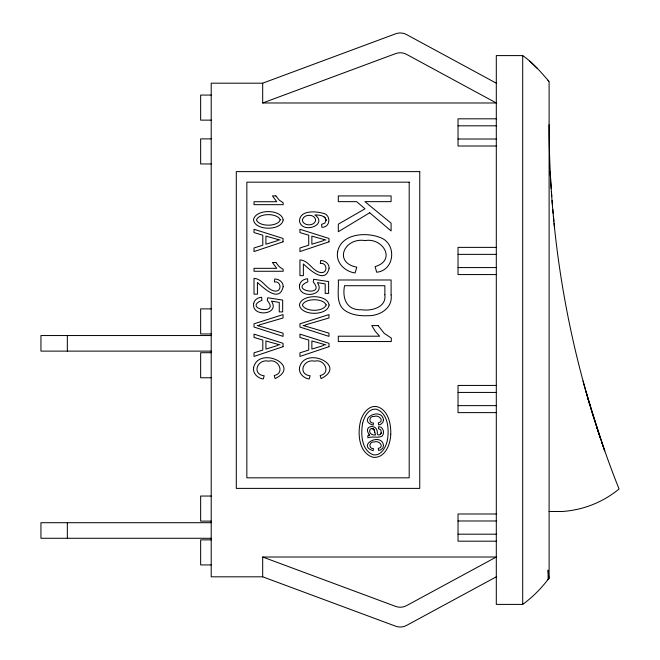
<?xml version="1.0" encoding="UTF-8"?>
<svg xmlns="http://www.w3.org/2000/svg" width="660" height="660" viewBox="0 0 660 660"><rect width="100%" height="100%" fill="white"/><g stroke="black" fill="none" stroke-linecap="round" stroke-linejoin="round"><path stroke-width="0.99" d="M381.323 432.646L380.754 429.742L378.444 428.662L378.79 426.574C383.435 426.822 385.044 433.282 381.975 436.26C377.586 438.298 372.364 436.029 367.859 437.77L367.859 435.55L369.748 435.113C361.391 425.477 378.675 422.507 377.272 434.016L378.246 434.957L379.401 434.866L380.449 434.395L381.323 432.646L380.449 434.395M326.164 220.349L324.786 223.154L321.61 224.383L321.89 227.296C330.767 227.626 331.254 214.186 322.658 213.205C315.282 211.06 299.351 210.226 299.533 221.257C302.09 234.473 328.705 224.804 314.919 214.912C318.978 215.036 325.355 215.259 326.164 220.349L325.215 217.841L324.217 216.975M368.783 435.262L369.262 434.61M258.39 325.735L259.586 324.852L283.049 317.988L283.049 314.581L254.009 323.829L254.009 327.063L283.049 336.369L283.049 333.16L257.194 325.446M304.326 325.735L305.514 324.852L328.977 317.988L328.977 314.581L299.937 323.829L299.937 327.063L328.977 336.369L328.977 333.16L303.13 325.446M278.594 239.794L276.969 240.85L265.93 244.216L265.93 236.107L279.997 240.059M324.53 239.794L322.905 240.85L311.866 244.216L311.866 236.107L325.924 240.059M278.594 344.652L276.969 345.708L265.93 349.074L265.93 340.964L279.997 344.916M324.53 344.652L322.905 345.708L311.866 349.074L311.866 340.964L325.924 344.916M496.303 576.815L406.543 625.441A13.2 13.2 0 0 1 395.662 626.208L262.688 576.815L211.208 576.815L211.208 83.185L262.688 83.185L395.662 33.792A13.2 13.2 0 0 1 406.543 34.559L496.303 83.185M548.452 80.784C540.655 71.742 532.554 62.411 522.703 55.597L496.303 55.597L496.303 604.403L522.703 604.403C532.678 597.135 541.81 587.944 549.104 578.003L549.104 81.98L548.113 80.305L548.881 81.444M262.688 102.985L395.662 53.592A13.2 13.2 0 0 1 406.543 54.359L496.303 102.985L262.688 102.985L262.688 83.185M371.951 428.472L370.194 429.148C367.851 432.589 372.224 435.798 375.532 434.94L374.212 430.048L373.675 429.124L371.951 428.472L374.03 429.602L374.558 431.475M211.208 95.065L200.648 95.065L200.648 120.136L211.208 120.136M496.303 118.817L458.032 118.817L458.032 146.008L496.303 146.008M458.032 125.812L496.303 125.812M211.208 138.88L200.648 138.88L200.648 163.96L211.208 163.96M458.032 139.012L496.303 139.012M496.303 247.376L458.032 247.376L458.032 274.568L496.303 274.568M458.032 254.372L496.303 254.372M458.032 267.572L496.303 267.572M211.208 308.88L200.648 308.88L200.648 333.96L211.208 333.96M211.208 335.544L40.945 335.544L40.945 351.12L211.208 351.12M211.208 352.704L200.648 352.704L200.648 377.776L211.208 377.776M496.303 385.432L458.032 385.432L458.032 412.624L496.303 412.624M458.032 392.428L496.303 392.428M458.032 405.628L496.303 405.628M211.208 496.039L200.648 496.039L200.648 521.119L211.208 521.119M549.104 511.483L562.312 511.483A99.718 99.718 0 0 0 619.055 488.994A983.235 983.235 0 0 1 549.104 124.756M496.303 513.991L458.032 513.991L458.032 541.183L496.303 541.183M458.032 520.987L496.303 520.987M211.208 522.703L40.945 522.703L40.945 538.279L211.208 538.279M458.032 534.188L496.303 534.188M211.208 539.863L200.648 539.863L200.648 564.935L211.208 564.935M262.688 557.015L496.303 557.015L406.543 605.641A13.2 13.2 0 0 1 395.662 606.408L262.688 557.015L262.688 576.815M529.708 61.132L537.529 68.681M373.675 429.124L374.03 429.602M603.669 447.769L604.75 450.846L601.615 441.796M603.413 447.034L593.051 415.437M600.74 439.213L596.376 425.964M599.602 435.823L586.987 395.068M590.386 406.692L593.266 416.13M589.108 402.377L590.131 405.826M587.879 398.178L590.139 405.842M588.868 401.552L586.641 393.863M586.649 393.888L586.204 392.312M585.255 388.946L587.037 395.241M584.24 385.267L585.28 389.037M583.811 383.699L584.257 385.333M583.085 381.051L583.481 382.495M374.467 430.988L374.723 432.358M552.791 209.377L553.163 213.32M553.443 216.274L553.897 221.207M554.087 223.179L554.548 228.104M550.762 181.739L551.24 188.644M551.446 191.614L551.785 196.548M552.065 200.5L552.337 204.451M550.093 171.856L550.696 180.749M522.703 55.597L522.703 604.403M67.345 335.544L67.345 351.12M67.345 522.703L67.345 538.279M384.871 294.789C386.57 307.354 371.58 311.248 361.787 309.754C346.863 310.513 342.037 298.807 344.536 285.714L384.871 285.714L384.871 294.789M391.099 294.929C393.038 307.997 379.64 316.066 368.049 315.695C360.063 316.082 351.574 315.043 344.825 310.447C335.288 303.443 339.042 289.855 338.308 279.988L391.099 279.988L391.099 294.929M253.621 367.43C252.524 373.337 257.68 378.254 263.216 378.997L264.19 375.829C251.245 374.096 257.573 358.438 268.736 361.193C278.305 358.281 285.549 373.238 274.23 375.507L275.121 378.601C302.206 365.524 258.984 345.601 253.621 367.43M299.549 367.43C298.46 373.337 303.608 378.254 309.152 378.997L310.126 375.829C297.182 374.096 303.501 358.438 314.671 361.193C324.241 358.281 331.485 373.238 320.166 375.507L321.057 378.601C348.133 365.524 304.912 345.601 299.549 367.43M337.598 251.938C335.61 262.672 344.982 271.606 355.055 272.959L356.821 267.201C332.929 262.606 344.338 237.105 365.079 240.587C382.849 237.394 396.709 260.304 375.078 266.623L376.695 272.242C395.249 270.336 396.899 242.979 379.838 237.402C365.541 231.841 341.005 233.698 337.598 251.938M383.501 419.95L382.808 422.491L380.63 424.388L378.659 424.933L378.287 422.87C384.92 421.336 378.931 414.43 374.377 416.419C369.204 415.511 368.041 423.192 373.461 423.06L373.131 425.147C356.26 419.834 381.538 406.147 383.501 419.95M383.501 445.5L382.808 448.041L380.63 449.947L378.659 450.483L378.287 448.429C384.92 446.894 378.931 439.989 374.377 441.969C369.204 441.07 368.041 448.742 373.461 448.61L373.131 450.706C356.26 445.385 381.538 431.698 383.501 445.5M283.165 286.737C279.419 303.088 263.942 288.321 257.433 282.48L257.433 294.162L254.009 294.162L254.009 278.413C263.068 278.726 266.475 290.177 275.22 291.134C282.208 291.613 281.185 280.682 274.387 281.977L274.766 278.974C279.031 278.957 283.421 282.158 283.165 286.737M329.101 268.232C325.355 284.584 309.87 269.825 303.369 263.975L303.369 275.665L299.937 275.665L299.937 259.916C309.004 260.221 312.411 271.681 321.148 272.629C328.135 273.116 327.121 262.177 320.323 263.48L320.702 260.469C324.967 260.461 329.356 263.662 329.101 268.232M253.679 303.435C251.254 317.774 280.64 314.812 271.45 301.133L279.262 302.404L279.262 311.908L282.67 311.908L282.67 300.085L267.745 297.767L267.308 300.523C280.673 316.09 242.005 308.608 261.929 300.325L261.616 297.256C258.043 297.412 254.306 299.722 253.679 303.435M299.607 284.938C297.182 299.277 326.576 296.315 317.386 282.637L325.198 283.907L325.198 293.411L328.606 293.411L328.606 281.581L313.682 279.271L313.244 282.018C326.609 297.594 287.941 290.103 307.865 281.82L307.543 278.751C303.979 278.916 300.234 281.226 299.607 284.938M362.629 423.241C360.673 433.851 361.358 450.755 373.642 454.872C381.356 455.796 385.77 447.142 387.28 440.814C389.227 430.204 388.542 413.3 376.258 409.183C368.552 408.26 364.13 416.914 362.629 423.241M315.628 220.102C314.968 226.405 303.394 226.355 302.379 220.3C303.08 213.898 314.944 213.493 315.628 220.102M283.165 219.928C281.605 230.917 255.073 231 253.514 219.887C255.156 208.807 281.548 208.849 283.165 219.928M329.101 305.036C327.533 316.024 301.01 316.115 299.442 304.994C301.092 293.914 327.484 293.956 329.101 305.036M390.753 434.222C390.514 444.048 385.234 458.419 373.156 457.339C358.33 452.851 357.233 432.399 360.896 419.917C363.082 413.201 368.808 405.224 376.827 406.609C388.27 409.695 391.116 424.009 390.753 434.222M280.236 219.797C277.736 227.007 259.215 226.891 256.443 219.978C259.017 212.834 277.414 212.924 280.236 219.797M326.164 304.903C323.672 312.114 305.143 312.007 302.379 305.085C304.945 297.94 323.342 298.031 326.164 304.903M548.881 578.556L548.113 579.694L548.113 570.1L548.881 578.556M369.691 212.759L338.308 231.726L338.308 224.169L365.005 208.791L356.598 201.655L338.308 201.655L338.308 195.929L391.099 195.929L391.099 201.655L364.922 201.655L391.099 223.171L391.099 230.934L369.691 212.759M283.049 241.824L254.009 251.575L254.009 247.97L262.804 245.198L262.804 235.183L254.009 232.592L254.009 229.276L283.049 238.458L283.049 241.824M328.977 241.824L299.937 251.575L299.937 247.97L308.731 245.198L308.731 235.183L299.937 232.592L299.937 229.276L328.977 238.458L328.977 241.824M283.049 346.682L254.009 356.433L254.009 352.828L262.804 350.064L262.804 340.04L254.009 337.458L254.009 334.133L283.049 343.315L283.049 346.682M328.977 346.682L299.937 356.433L299.937 352.828L308.731 350.064L308.731 340.04L299.937 337.458L299.937 334.133L328.977 343.315L328.977 346.682M419.752 171.617L236.288 171.617L236.288 488.383L419.752 488.383L419.752 171.617M409.192 182.176L246.848 182.176L246.848 477.823L409.192 477.823L409.192 182.176M275.872 195.88L272.432 195.88L276.73 201.721L254.009 201.721L254.009 204.658L283.165 204.658L283.165 202.752L279.262 200.145L275.872 195.88M275.872 262.49L272.432 262.49L276.73 268.331L254.009 268.331L254.009 271.268L283.165 271.268L283.165 269.363L279.262 266.755L275.872 262.49M378.064 325.578L371.795 325.578L375.202 331.271L379.615 336.204L338.308 336.204L338.308 341.534L391.314 341.534L391.314 338.077L384.219 333.341L378.064 325.578"/></g></svg>
